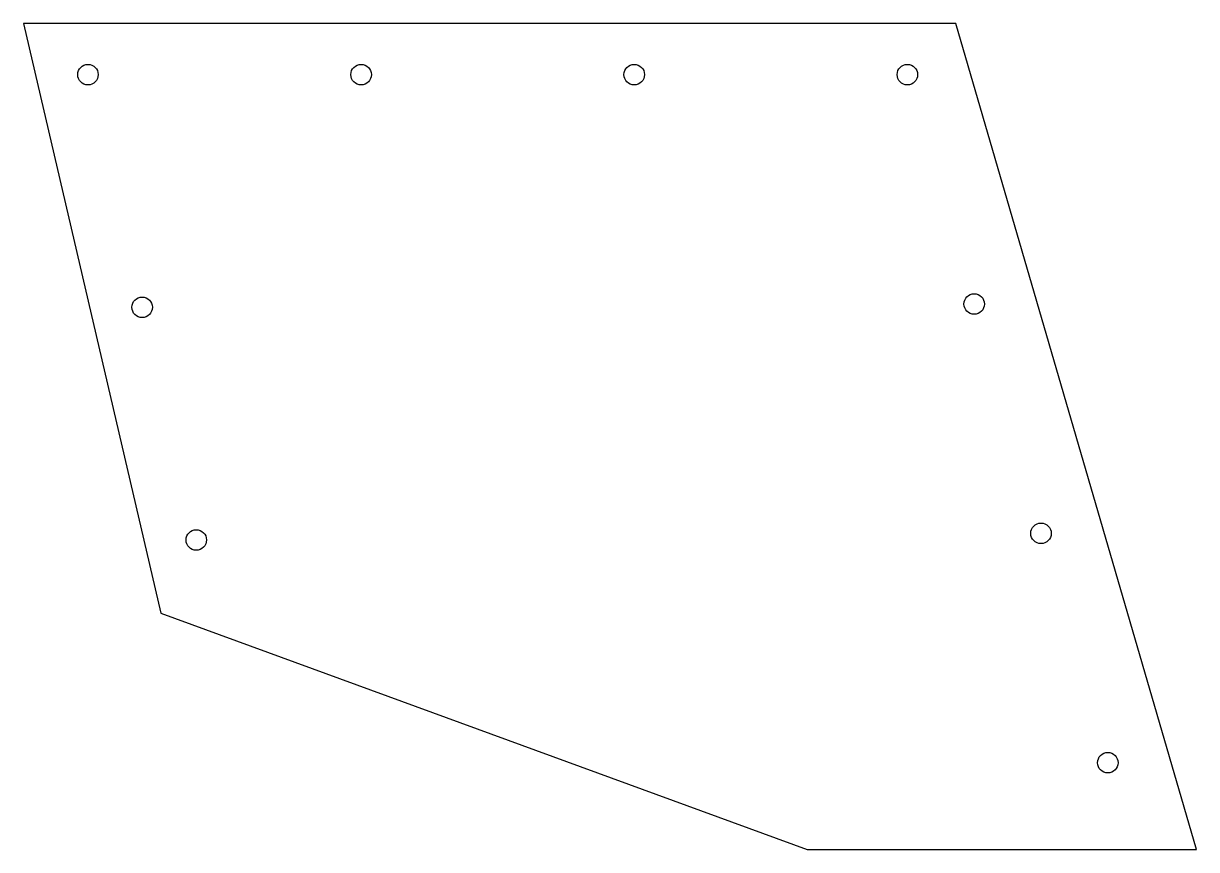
# Model space of a CAD drawing. Header units: millimetres. Extents: x -1389 to -1046, y -440 to -198.
import ezdxf

# ---------------------------------------------------------------- set-up
doc = ezdxf.new("R2010")
doc.units = ezdxf.units.MM
doc.layers.get('0').update_dxf_attribs({"linetype": 'CONTINUOUS'})

msp = doc.modelspace()

# ---------------------------------------------------------------- linework, layer by layer
msp.add_lwpolyline([(-1116.39, -197.87), (-1389.49, -197.87), (-1349.29, -370.67), (-1159.9, -439.94), (-1045.9, -439.94)], close=True)
for centre in [(-1370.6, -212.87), (-1290.6, -212.87), (-1210.6, -212.87), (-1130.6, -212.87), (-1354.74, -281.05), (-1111.03, -280.08), (-1338.88, -349.23), (-1091.46, -347.29), (-1071.89, -414.49)]:
    msp.add_circle(centre, 3)

doc.saveas('drawing.dxf')
